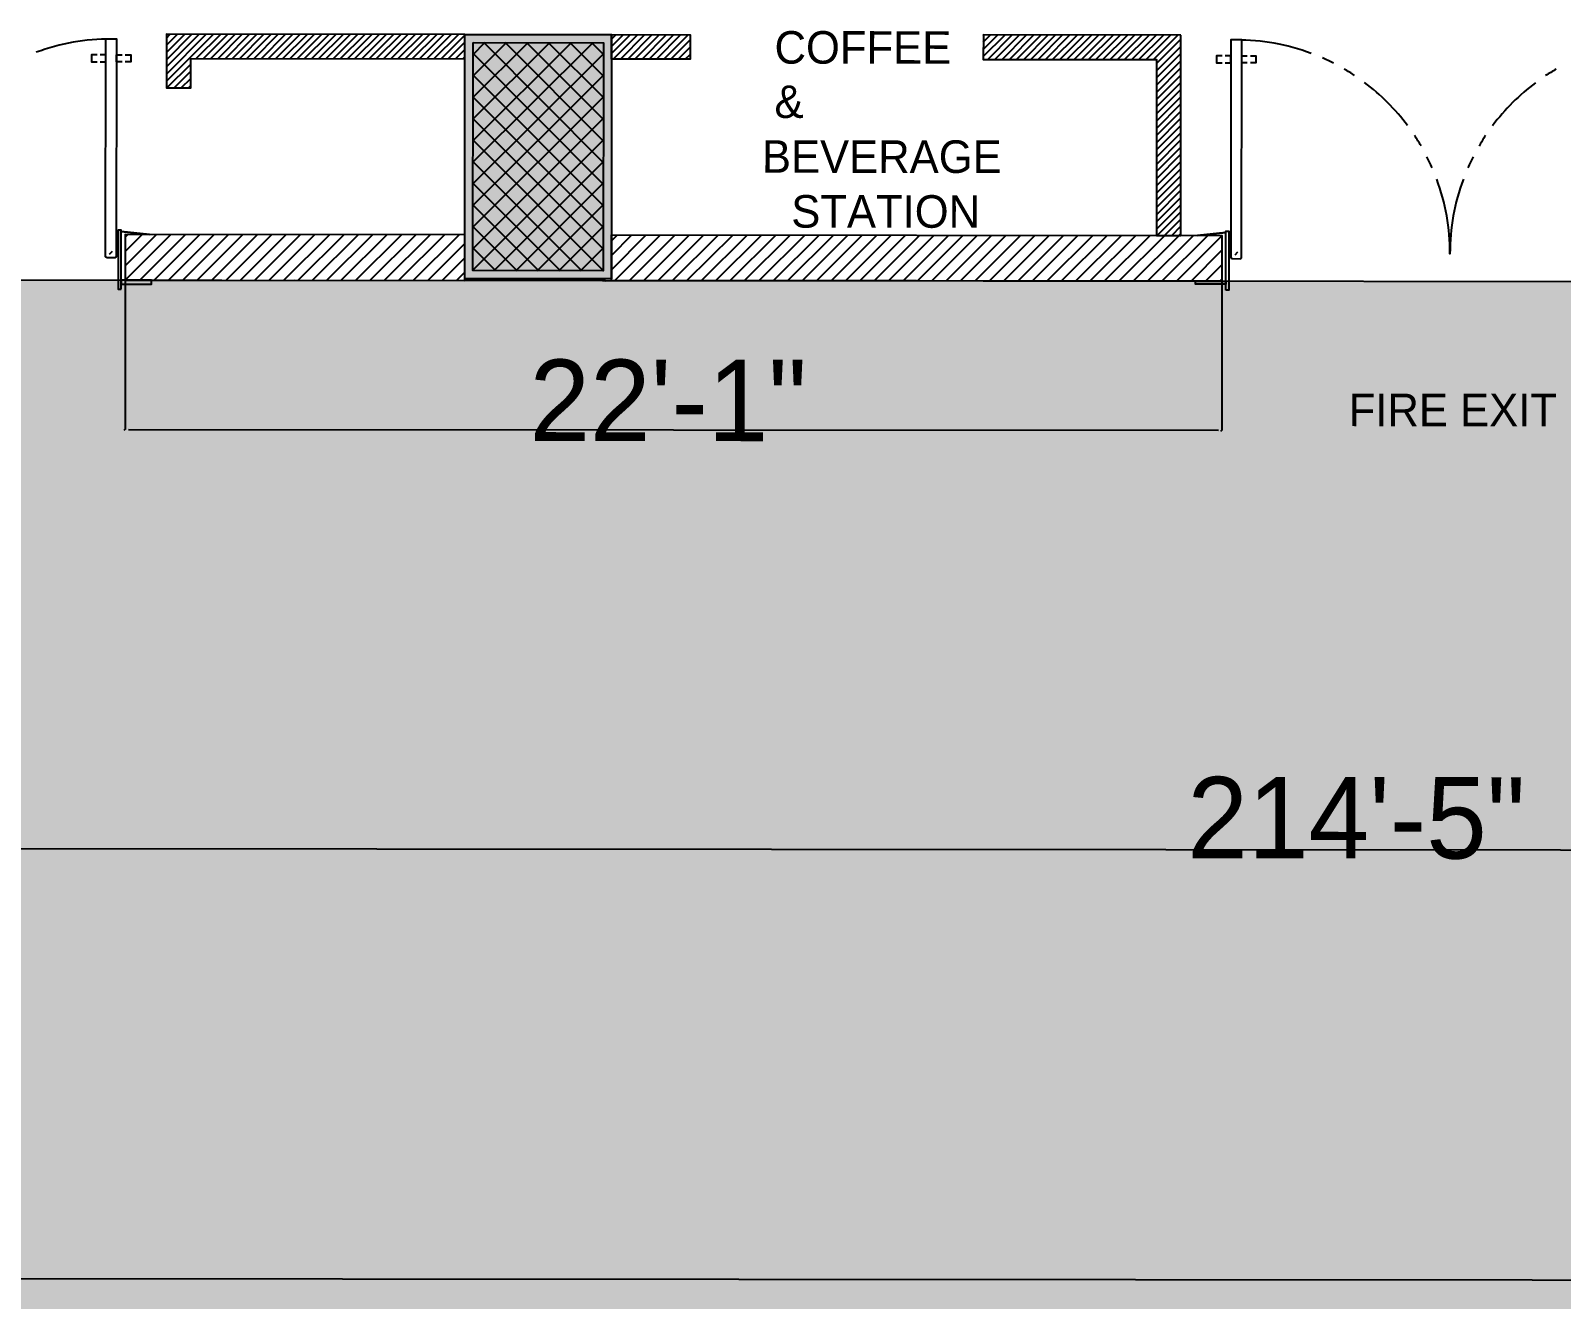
# Model space of a CAD drawing. Header units: millimetres. Extents: x -957 to 3394, y -3 to 3008.
# Drawn here: x 1677.1 to 2046.6, y 1879.9 to 2186.3 of the extents above; entities that cross this region are included whole.
import ezdxf

# ---------------------------------------------------------------- set-up
doc = ezdxf.new("R2010")
doc.units = ezdxf.units.MM
for name, color, linetype in [('FIRE_SAFETY', 7, 'CONTINUOUS'), ('HATCHES', 7, 'CONTINUOUS'), ('PDF_0', 7, 'CONTINUOUS'), ('PDF_FRAMING-COLUMN', 7, 'CONTINUOUS'), ('PDF_FRAMING-COLUMN_HATCH', 7, 'CONTINUOUS'), ('PDF_HATCH', 7, 'CONTINUOUS'), ('PDF_I-DOOR', 7, 'CONTINUOUS'), ('PDF_I-DOOR-OPEN', 7, 'CONTINUOUS'), ('PDF_I-ELE', 7, 'CONTINUOUS'), ('PDF_I-FURN-FIXD', 7, 'CONTINUOUS'), ('PDF_SHREM-CAD_6_CABLE', 7, 'CONTINUOUS'), ('PDF_SHREM_ACOUSTIC_WALL', 7, 'CONTINUOUS'), ('PDF_SHREM_COMMENTS', 7, 'CONTINUOUS'), ('PDF_TEXT', 7, 'CONTINUOUS')]:
    doc.layers.add(name, color=color, linetype=linetype)
doc.styles.add('PDF_ARIAL', font='PDF_ARIAL')

msp = doc.modelspace()

# ---------------------------------------------------------------- hatches: boundary and pattern name
at = {"layer": 'HATCHES'}
msp.add_hatch(color=253, dxfattribs=at).paths.add_polyline_path([(3284.08, 953.45), (3285.08, 2124.7), (712.53, 2126.9), (711.53, 951.72)], flags=0)

# ---------------------------------------------------------------- linework, layer by layer
at = {"layer": 'HATCHES', "color": 253}
msp.add_lwpolyline([(712.53, 2126.9), (3285.08, 2124.7), (3284.08, 953.45), (711.53, 951.72), (712.53, 2126.9)], dxfattribs=at)
at = {"layer": 'PDF_0'}
for points in [[(1699.94, 2126.06), (1699.91, 2090.01)], [(1740.91, 2126.03), (1815.84, 2125.96)], [(1816.03, 2125.77), (1815.64, 2126.16)], [(1964.63, 2125.83), (1964.6, 2089.79)], [(1699.71, 2089.82), (1700.1, 2090.22)], [(1700.69, 2090.02), (1963.81, 2089.79)], [(1964.4, 2089.6), (1964.79, 2089.99)]]:
    msp.add_lwpolyline(points, dxfattribs=at)
at = {"layer": 'PDF_FRAMING-COLUMN'}
for points in [[(1781.93, 2185.38), (1817.33, 2185.35), (1817.28, 2126.36), (1781.88, 2126.39)], [(1783.9, 2183.41), (1815.36, 2183.39), (1815.31, 2128.32), (1783.85, 2128.35)]]:
    msp.add_lwpolyline(points, close=True, dxfattribs=at)
at = {"layer": 'PDF_FRAMING-COLUMN_HATCH'}
for points in [[(1783.87, 2154.51), (1812.8, 2183.39)], [(1783.87, 2149.3), (1815.36, 2180.73)], [(1783.88, 2170.15), (1797.15, 2183.4)], [(1783.88, 2164.94), (1802.37, 2183.4)], [(1783.88, 2159.73), (1807.58, 2183.39)], [(1783.89, 2180.58), (1786.72, 2183.41)], [(1783.89, 2175.37), (1791.94, 2183.41)], [(1815.33, 2149.27), (1783.89, 2180.76)], [(1815.34, 2154.48), (1786.46, 2183.41)], [(1815.34, 2159.7), (1791.67, 2183.41)], [(1815.34, 2164.91), (1796.89, 2183.4)], [(1815.35, 2170.13), (1802.1, 2183.4)], [(1815.35, 2175.34), (1807.32, 2183.39)], [(1815.36, 2180.56), (1812.53, 2183.39)], [(1783.86, 2144.08), (1815.35, 2175.52)], [(1815.33, 2144.06), (1783.89, 2175.55)], [(1783.86, 2138.87), (1815.35, 2170.31)], [(1815.32, 2138.84), (1783.88, 2170.33)], [(1783.85, 2133.65), (1815.34, 2165.09)], [(1815.32, 2133.63), (1783.88, 2165.12)], [(1783.85, 2128.44), (1815.34, 2159.88)], [(1815.31, 2128.41), (1783.88, 2159.9)], [(1810.19, 2128.33), (1783.87, 2154.69)], [(1788.97, 2128.35), (1815.34, 2154.66)], [(1804.97, 2128.33), (1783.87, 2149.47)], [(1794.19, 2128.34), (1815.33, 2149.45)], [(1799.76, 2128.34), (1783.86, 2144.26)], [(1799.4, 2128.34), (1815.33, 2144.23)], [(1794.54, 2128.34), (1783.86, 2139.04)], [(1804.62, 2128.33), (1815.32, 2139.02)], [(1789.33, 2128.35), (1783.85, 2133.83)], [(1809.83, 2128.33), (1815.32, 2133.8)], [(1784.11, 2128.35), (1783.85, 2128.62)], [(1815.05, 2128.32), (1815.31, 2128.59)]]:
    msp.add_lwpolyline(points, dxfattribs=at)
for points in [[(1781.93, 2185.38), (1817.33, 2185.35), (1781.88, 2126.39), (1817.28, 2126.36)], [(1783.9, 2183.41), (1815.36, 2183.39), (1783.85, 2128.35), (1815.31, 2128.32)]]:
    msp.add_solid(points, dxfattribs=at)
at = {"layer": 'PDF_HATCH'}
for points in [[(1709.88, 2182.77), (1712.56, 2185.44)], [(1709.88, 2181.03), (1714.3, 2185.44)], [(1709.88, 2179.29), (1716.03, 2185.44)], [(1709.88, 2177.56), (1717.77, 2185.44)], [(1709.88, 2175.82), (1719.51, 2185.43)], [(1709.88, 2174.08), (1721.25, 2185.43)], [(1709.89, 2184.51), (1710.82, 2185.44)], [(1717.08, 2179.54), (1722.99, 2185.43)], [(1718.82, 2179.54), (1724.73, 2185.43)], [(1720.56, 2179.53), (1726.46, 2185.43)], [(1722.3, 2179.53), (1728.2, 2185.43)], [(1724.03, 2179.53), (1729.94, 2185.43)], [(1725.77, 2179.53), (1731.68, 2185.42)], [(1727.51, 2179.53), (1733.42, 2185.42)], [(1729.25, 2179.53), (1735.15, 2185.42)], [(1730.99, 2179.52), (1736.89, 2185.42)], [(1732.73, 2179.52), (1738.63, 2185.42)], [(1734.46, 2179.52), (1740.37, 2185.42)], [(1736.2, 2179.52), (1742.11, 2185.41)], [(1737.94, 2179.52), (1743.84, 2185.41)], [(1739.68, 2179.52), (1745.58, 2185.41)], [(1741.42, 2179.52), (1747.32, 2185.41)], [(1743.15, 2179.51), (1749.06, 2185.41)], [(1744.89, 2179.51), (1750.8, 2185.41)], [(1746.63, 2179.51), (1752.54, 2185.41)], [(1748.37, 2179.51), (1754.27, 2185.4)], [(1750.11, 2179.51), (1756.01, 2185.4)], [(1751.85, 2179.51), (1757.75, 2185.4)], [(1753.58, 2179.51), (1759.49, 2185.4)], [(1755.32, 2179.5), (1761.23, 2185.4)], [(1757.06, 2179.5), (1762.96, 2185.4)], [(1758.8, 2179.5), (1764.7, 2185.4)], [(1760.54, 2179.5), (1766.44, 2185.39)], [(1762.27, 2179.5), (1768.18, 2185.39)], [(1764.01, 2179.5), (1769.92, 2185.39)], [(1765.75, 2179.49), (1771.66, 2185.39)], [(1767.49, 2179.49), (1773.39, 2185.39)], [(1769.23, 2179.49), (1775.13, 2185.39)], [(1770.97, 2179.49), (1776.87, 2185.39)], [(1772.7, 2179.49), (1778.61, 2185.38)], [(1774.44, 2179.49), (1780.35, 2185.38)], [(1776.18, 2179.49), (1781.93, 2185.23)], [(1817.32, 2180.76), (1821.91, 2185.35)], [(1817.33, 2184.24), (1818.44, 2185.35)], [(1817.33, 2182.5), (1820.18, 2185.35)], [(1817.75, 2179.45), (1823.65, 2185.35)], [(1819.49, 2179.45), (1825.39, 2185.34)], [(1821.22, 2179.45), (1827.13, 2185.34)], [(1822.96, 2179.45), (1828.87, 2185.34)], [(1824.7, 2179.44), (1830.61, 2185.34)], [(1826.44, 2179.44), (1832.34, 2185.34)], [(1828.18, 2179.44), (1834.08, 2185.34)], [(1829.92, 2179.44), (1835.82, 2185.33)], [(1831.65, 2179.44), (1836.27, 2184.05)], [(1907.06, 2183.52), (1908.82, 2185.27)], [(1907.06, 2181.78), (1910.56, 2185.27)], [(1907.06, 2180.04), (1912.3, 2185.27)], [(1907.07, 2185.25), (1907.08, 2185.27)], [(1908.13, 2179.37), (1914.04, 2185.27)], [(1909.87, 2179.37), (1915.78, 2185.27)], [(1911.61, 2179.37), (1917.51, 2185.26)], [(1913.35, 2179.37), (1919.25, 2185.26)], [(1915.09, 2179.37), (1920.99, 2185.26)], [(1916.82, 2179.37), (1922.73, 2185.26)], [(1918.56, 2179.36), (1924.47, 2185.26)], [(1920.3, 2179.36), (1926.2, 2185.26)], [(1922.04, 2179.36), (1927.94, 2185.26)], [(1923.78, 2179.36), (1929.68, 2185.25)], [(1925.51, 2179.36), (1931.42, 2185.25)], [(1927.25, 2179.36), (1933.16, 2185.25)], [(1928.99, 2179.36), (1934.9, 2185.25)], [(1930.73, 2179.35), (1936.63, 2185.25)], [(1932.47, 2179.35), (1938.37, 2185.25)], [(1934.21, 2179.35), (1940.11, 2185.25)], [(1935.94, 2179.35), (1941.85, 2185.24)], [(1937.68, 2179.35), (1943.59, 2185.24)], [(1939.42, 2179.35), (1945.32, 2185.24)], [(1941.16, 2179.34), (1947.06, 2185.24)], [(1942.9, 2179.34), (1948.8, 2185.24)], [(1944.63, 2179.34), (1950.54, 2185.24)], [(1946.37, 2179.34), (1952.28, 2185.24)], [(1948.11, 2179.34), (1954.02, 2185.23)], [(1948.87, 2178.36), (1954.77, 2184.25)], [(1777.92, 2179.48), (1781.93, 2183.49)], [(1779.66, 2179.48), (1781.93, 2181.75)], [(1781.39, 2179.48), (1781.93, 2180.01)], [(1833.39, 2179.44), (1836.27, 2182.31)], [(1835.13, 2179.44), (1836.27, 2180.57)], [(1948.86, 2176.62), (1954.77, 2182.51)], [(1948.86, 2174.88), (1954.77, 2180.77)], [(1710, 2172.46), (1715.78, 2178.24)], [(1711.73, 2172.46), (1715.78, 2176.5)], [(1948.86, 2173.14), (1954.77, 2179.04)], [(1948.86, 2171.4), (1954.76, 2177.3)], [(1713.47, 2172.46), (1715.78, 2174.76)], [(1715.21, 2172.46), (1715.78, 2173.02)], [(1948.86, 2169.67), (1954.76, 2175.56)], [(1948.86, 2167.93), (1954.76, 2173.82)], [(1948.85, 2164.45), (1954.76, 2170.35)], [(1948.86, 2166.19), (1954.76, 2172.08)], [(1948.85, 2162.71), (1954.76, 2168.61)], [(1948.85, 2160.97), (1954.76, 2166.87)], [(1948.85, 2159.24), (1954.75, 2165.13)], [(1948.85, 2157.5), (1954.75, 2163.39)], [(1948.85, 2155.76), (1954.75, 2161.65)], [(1948.84, 2152.28), (1954.75, 2158.18)], [(1948.85, 2154.02), (1954.75, 2159.92)], [(1948.84, 2150.55), (1954.75, 2156.44)], [(1948.84, 2148.81), (1954.75, 2154.7)], [(1948.84, 2147.07), (1954.74, 2152.96)], [(1948.84, 2145.33), (1954.74, 2151.23)], [(1948.83, 2141.85), (1954.74, 2147.75)], [(1948.84, 2143.59), (1954.74, 2149.49)], [(1948.83, 2140.12), (1954.74, 2146.01)], [(1948.83, 2138.38), (1954.74, 2144.27)], [(1949.05, 2136.86), (1954.73, 2142.53)], [(1950.79, 2136.86), (1954.73, 2140.8)], [(1699.94, 2136.47), (1700.55, 2137.07)], [(1699.94, 2132.99), (1704.03, 2137.07)], [(1699.94, 2129.52), (1707.5, 2137.07)], [(1699.96, 2126.06), (1710.98, 2137.07)], [(1703.43, 2126.06), (1714.45, 2137.06)], [(1706.91, 2126.06), (1717.93, 2137.06)], [(1710.39, 2126.05), (1721.41, 2137.06)], [(1713.86, 2126.05), (1724.88, 2137.05)], [(1717.34, 2126.05), (1728.36, 2137.05)], [(1720.81, 2126.04), (1731.84, 2137.05)], [(1724.29, 2126.04), (1735.31, 2137.04)], [(1727.77, 2126.04), (1738.79, 2137.04)], [(1731.24, 2126.04), (1742.27, 2137.04)], [(1734.72, 2126.03), (1745.74, 2137.04)], [(1738.2, 2126.03), (1749.22, 2137.03)], [(1741.67, 2126.03), (1752.69, 2137.03)], [(1745.15, 2126.02), (1756.17, 2137.03)], [(1748.63, 2126.02), (1759.65, 2137.02)], [(1752.1, 2126.02), (1763.12, 2137.02)], [(1755.58, 2126.01), (1766.6, 2137.02)], [(1759.05, 2126.01), (1770.08, 2137.01)], [(1762.53, 2126.01), (1773.55, 2137.01)], [(1766.01, 2126.01), (1777.03, 2137.01)], [(1769.48, 2126), (1780.51, 2137.01)], [(1817.28, 2132.04), (1822.22, 2136.97)], [(1817.28, 2128.56), (1825.7, 2136.97)], [(1817.29, 2135.52), (1818.74, 2136.97)], [(1818.15, 2125.96), (1829.17, 2136.96)], [(1821.63, 2125.96), (1832.65, 2136.96)], [(1825.1, 2125.96), (1836.13, 2136.96)], [(1828.58, 2125.95), (1839.6, 2136.96)], [(1832.06, 2125.95), (1843.08, 2136.95)], [(1835.53, 2125.95), (1846.56, 2136.95)], [(1839.01, 2125.94), (1850.03, 2136.95)], [(1842.49, 2125.94), (1853.51, 2136.94)], [(1845.96, 2125.94), (1856.98, 2136.94)], [(1849.44, 2125.93), (1860.46, 2136.94)], [(1852.92, 2125.93), (1863.94, 2136.93)], [(1856.39, 2125.93), (1867.41, 2136.93)], [(1859.87, 2125.93), (1870.89, 2136.93)], [(1863.34, 2125.92), (1874.37, 2136.93)], [(1866.82, 2125.92), (1877.84, 2136.92)], [(1870.3, 2125.92), (1881.32, 2136.92)], [(1873.77, 2125.91), (1884.8, 2136.92)], [(1877.25, 2125.91), (1888.27, 2136.91)], [(1880.73, 2125.91), (1891.75, 2136.91)], [(1884.2, 2125.9), (1895.22, 2136.91)], [(1887.68, 2125.9), (1898.7, 2136.9)], [(1891.15, 2125.9), (1902.18, 2136.9)], [(1894.63, 2125.9), (1905.65, 2136.9)], [(1898.11, 2125.89), (1909.13, 2136.9)], [(1901.58, 2125.89), (1912.61, 2136.89)], [(1905.06, 2125.89), (1916.08, 2136.89)], [(1908.54, 2125.88), (1919.56, 2136.89)], [(1912.01, 2125.88), (1923.03, 2136.88)], [(1915.49, 2125.88), (1926.51, 2136.88)], [(1918.97, 2125.87), (1929.99, 2136.88)], [(1922.44, 2125.87), (1933.46, 2136.87)], [(1925.92, 2125.87), (1936.94, 2136.87)], [(1929.39, 2125.87), (1940.42, 2136.87)], [(1932.87, 2125.86), (1943.89, 2136.87)], [(1936.35, 2125.86), (1947.37, 2136.86)], [(1939.82, 2125.86), (1950.85, 2136.86)], [(1943.3, 2125.85), (1954.32, 2136.86)], [(1946.78, 2125.85), (1957.8, 2136.85)], [(1950.25, 2125.85), (1961.27, 2136.85)], [(1952.53, 2136.86), (1954.73, 2139.06)], [(1953.73, 2125.85), (1964.64, 2136.74)], [(1954.27, 2136.86), (1954.73, 2137.32)], [(1772.96, 2126), (1781.89, 2134.91)], [(1957.21, 2125.84), (1964.63, 2133.26)], [(1776.44, 2126), (1781.89, 2131.44)], [(1960.68, 2125.84), (1964.63, 2129.78)], [(1779.91, 2125.99), (1781.88, 2127.96)], [(1964.16, 2125.84), (1964.63, 2126.31)]]:
    msp.add_lwpolyline(points, dxfattribs=at)
at = {"layer": 'PDF_I-DOOR'}
for points in [[(1695.19, 2131.81), (1695.24, 2184.29), (1697.83, 2184.29), (1697.78, 2131.81, -0.414172), (1697.44, 2131.47), (1695.54, 2131.47, -0.414216)], [(1969.38, 2131.58), (1969.42, 2184.05), (1966.84, 2184.06), (1966.79, 2131.58, 0.414172), (1967.14, 2131.24), (1969.03, 2131.23, 0.414216)]]:
    msp.add_lwpolyline(points, format="xyb", close=True, dxfattribs=at)
for points in [[(1693.14, 2180.49), (1691.78, 2180.5), (1691.78, 2178.77), (1693.14, 2178.77)], [(1693.88, 2178.77), (1695.23, 2178.77), (1695.23, 2180.49), (1693.88, 2180.49)], [(1699.18, 2178.76), (1697.82, 2178.76), (1697.83, 2180.49), (1699.19, 2180.49)], [(1699.92, 2180.49), (1701.28, 2180.49), (1701.28, 2178.76), (1699.92, 2178.76)], [(1964.73, 2180.26), (1963.38, 2180.26), (1963.38, 2178.54), (1964.74, 2178.54)], [(1965.47, 2178.54), (1966.83, 2178.53), (1966.83, 2180.26), (1965.47, 2180.26)], [(1970.78, 2178.53), (1969.42, 2178.53), (1969.43, 2180.26), (1970.78, 2180.26)], [(1971.52, 2180.26), (1972.87, 2180.25), (1972.87, 2178.53), (1971.51, 2178.53)], [(1705.81, 2137.07), (1698.99, 2137.77), (1705.81, 2137.07)], [(1958.77, 2136.85), (1965.6, 2137.54), (1958.77, 2136.85)], [(1696.14, 2132.33), (1696.84, 2133.02)], [(1968.43, 2132.79), (1967.74, 2132.1)]]:
    msp.add_lwpolyline(points, dxfattribs=at)
for points in [[(1698.98, 2123.87), (1698.99, 2138.11), (1698.22, 2138.11), (1698.21, 2123.87)], [(1965.58, 2123.64), (1965.6, 2137.88), (1966.36, 2137.88), (1966.35, 2123.64)]]:
    msp.add_lwpolyline(points, close=True, dxfattribs=at)
at = {"layer": 'PDF_I-DOOR-OPEN'}
msp.add_lwpolyline([(2022.93, 2150.46, 0.089834), (2019.7, 2132.4, 0.089834), (2016.49, 2150.46, 0.089834)], format="xyb", dxfattribs=at)
for centre, radius, start, end in [((1696.34, 2132.82), 51.46, 89.7876, 110.3202), ((1968.23, 2132.59), 51.46, 69.5818, 90.1144), ((1968.2, 2132.52), 51.54, 63.0164, 66.2955), ((1968.24, 2132.6), 51.45, 56.4452, 59.7298), ((2071.15, 2132.51), 51.45, 120.1729, 123.4576), ((1968.23, 2132.59), 51.46, 36.7407, 53.1613), ((2071.16, 2132.5), 51.46, 126.7412, 143.1612), ((1968.21, 2132.58), 51.49, 30.1733, 33.4557), ((2071.18, 2132.49), 51.49, 146.4463, 149.7287), ((1968.3, 2132.62), 51.39, 23.6011, 26.8897), ((2071.15, 2132.51), 51.45, 153.0129, 156.2977)]:
    msp.add_arc(centre, radius, start, end, dxfattribs=at)
at = {"layer": 'PDF_I-ELE'}
msp.add_lwpolyline([(1699.95, 2137.07), (1699.94, 2126.06)], dxfattribs=at)
at = {"layer": 'PDF_I-FURN-FIXD'}
for points in [[(1706.27, 2126.06), (1698.98, 2126.06), (1698.98, 2125.08), (1706.27, 2125.07)], [(1958.3, 2125.84), (1965.59, 2125.84), (1965.58, 2125.09), (1958.3, 2125.09)]]:
    msp.add_lwpolyline(points, close=True, dxfattribs=at)
at = {"layer": 'PDF_SHREM-CAD_6_CABLE', "color": 253}
msp.add_lwpolyline([(712.53, 2126.9), (3285.08, 2124.7), (3284.08, 949.12), (711.53, 951.32)], close=True, dxfattribs=at)
at = {"layer": 'PDF_SHREM_ACOUSTIC_WALL'}
for points in [[(1699.94, 2126.06), (1781.88, 2125.99), (1781.89, 2137), (1699.95, 2137.07)], [(1817.28, 2125.96), (1817.29, 2136.97), (1964.64, 2136.85), (1964.63, 2125.84)]]:
    msp.add_lwpolyline(points, close=True, dxfattribs=at)
at = {"layer": 'PDF_SHREM_COMMENTS'}
for points in [[(1715.78, 2179.54), (1781.93, 2179.48), (1781.93, 2185.38), (1709.89, 2185.44), (1709.87, 2172.46), (1715.77, 2172.46)], [(1817.33, 2185.35), (1836.27, 2185.33), (1836.27, 2179.43), (1817.32, 2179.45)], [(1954.77, 2185.23), (1907.07, 2185.27), (1907.06, 2179.37), (1948.87, 2179.34), (1948.83, 2136.86), (1954.73, 2136.86)]]:
    msp.add_lwpolyline(points, close=True, dxfattribs=at)
at = {"layer": 'PDF_TEXT'}
for points in [[(713.2, 1989.59), (3284.18, 1987.39)], [(1465.07, 1885.11), (3284.09, 1883.56)]]:
    msp.add_lwpolyline(points, dxfattribs=at)

# ---------------------------------------------------------------- texts
at = {"layer": 'FIRE_SAFETY', "insert": (1995.25, 2090.79), "char_height": 7.866, "width": 48.7257, "attachment_point": 7, "rotation": 359.951, "style": 'PDF_ARIAL'}
msp.add_mtext('FIRE EXIT', dxfattribs=at)
at = {"layer": 'PDF_TEXT', "attachment_point": 7, "rotation": 359.951, "style": 'PDF_ARIAL'}
for s, insert, char_height, width in [('COFFEE &', (1856.65, 2165.11), 7.866, 48.7257), ('BEVERAGE', (1853.62, 2151.87), 7.866, 52.4402), ('STATION', (1860.7, 2138.62), 7.866, 42.8261), ('22\'-1"', (1797.5, 2087.21), 19.665, 72.1053), ('214\'-5"', (1956.3, 1986.14), 19.665, 89.5854)]:
    msp.add_mtext(s, dxfattribs=dict(at, insert=insert, char_height=char_height, width=width))

doc.saveas('drawing.dxf')
